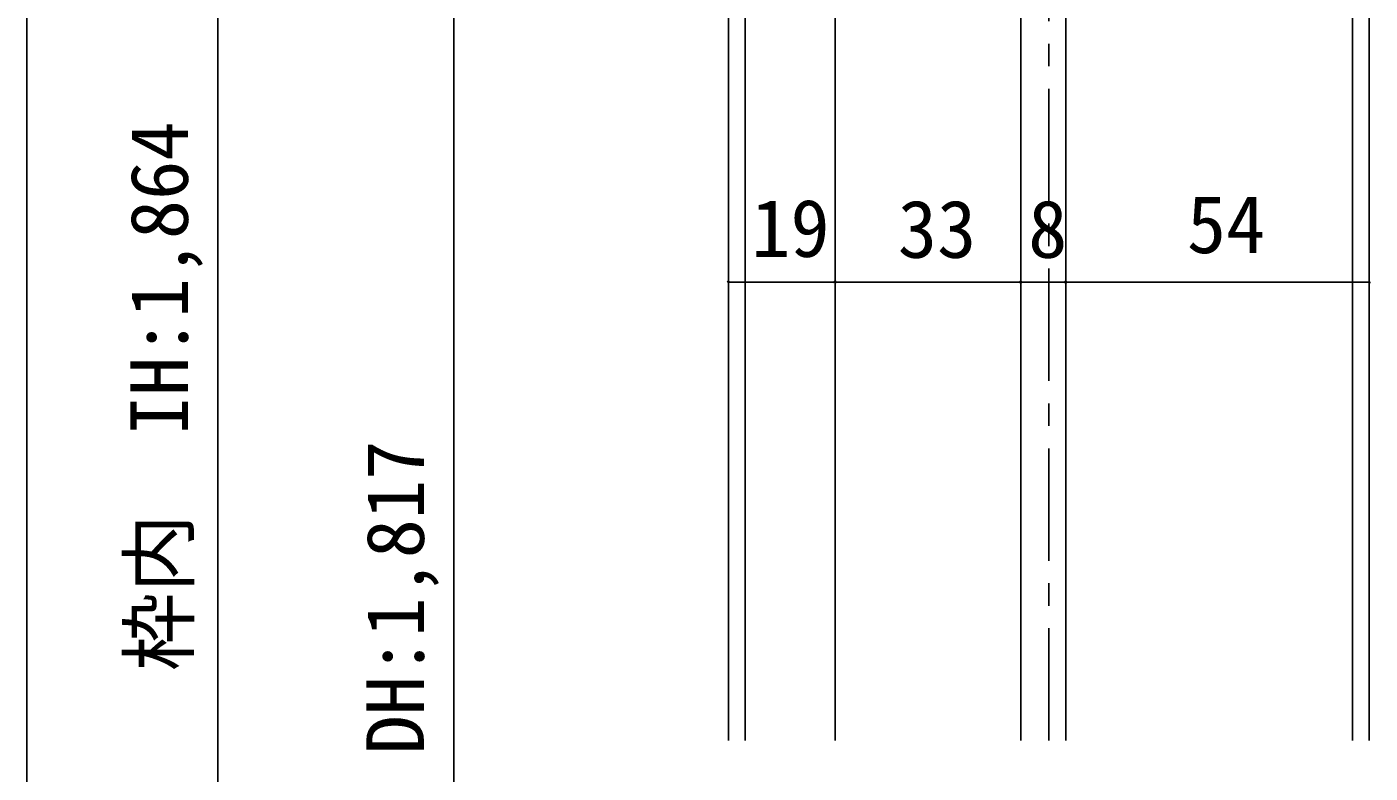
# Model space of a CAD drawing. Units: millimetres, scale not verified. Extents: x -800 to 800, y -554 to 554.
# Drawn here: x -618.1 to -379.2, y 170.9 to 303.7 of the extents above; entities that cross this region are included whole.
import ezdxf
from ezdxf.enums import TextEntityAlignment as Align

# ---------------------------------------------------------------- set-up
doc = ezdxf.new("R2010")
doc.units = ezdxf.units.MM
doc.header["$LTSCALE"] = 4
doc.linetypes.add('CHAIN1', pattern=[8, 5, -1, 1, -1])
doc.layers.add('2-0', color=7, linetype='Continuous', lineweight=25)
doc.styles.add('ＭＳ ゴシック', font='')
doc.styles.get('ＭＳ ゴシック').set_extended_font_data('MS Gothic')

msp = doc.modelspace()

# ---------------------------------------------------------------- linework, layer by layer
at = {"layer": '2-0', "linetype": 'CHAIN1'}
msp.add_line((-436.323, 176.738), (-436.323, 448.38), dxfattribs=at)
at = {"layer": '2-0'}
for p, q in [((-618.104, 445.034), (-618.104, 3.37)), ((-493.323, 445.034), (-493.323, 206.87)), ((-490.323, 445.034), (-490.323, 176.738)), ((-382.323, 445.034), (-382.323, 176.738)), ((-379.323, 445.034), (-379.323, 206.87)), ((-584.129, 409.034), (-584.129, 3.37)), ((-433.323, 409.034), (-433.323, 206.87)), ((-542.141, 375.034), (-542.141, 16.37)), ((-474.323, 375.034), (-474.323, 206.87)), ((-441.323, 375.034), (-441.323, 206.87)), ((-493.323, 284.283), (-493.323, 257.079)), ((-474.323, 284.283), (-474.323, 257.079)), ((-474.323, 284.283), (-474.323, 257.079)), ((-441.323, 284.283), (-441.323, 257.079)), ((-441.323, 284.283), (-441.323, 257.079)), ((-433.323, 284.283), (-433.323, 257.079)), ((-433.323, 269.283), (-433.323, 257.079)), ((-379.323, 269.283), (-379.323, 257.079)), ((-493.479, 258.329), (-493.167, 258.329)), ((-474.323, 258.329), (-493.323, 258.329)), ((-474.167, 258.329), (-474.479, 258.329)), ((-474.479, 258.329), (-474.167, 258.329)), ((-474.323, 258.329), (-441.323, 258.329)), ((-441.167, 258.329), (-441.479, 258.329)), ((-441.479, 258.329), (-441.167, 258.329)), ((-441.323, 258.329), (-433.323, 258.329)), ((-433.167, 258.329), (-433.479, 258.329)), ((-433.479, 258.329), (-433.167, 258.329)), ((-433.323, 258.329), (-379.323, 258.329)), ((-379.167, 258.329), (-379.479, 258.329)), ((-493.323, 206.87), (-493.323, 176.738)), ((-474.323, 206.87), (-474.323, 176.738)), ((-441.323, 206.87), (-441.323, 176.738)), ((-433.323, 206.87), (-433.323, 176.738)), ((-379.323, 206.87), (-379.323, 176.738))]:
    msp.add_line(p, q, dxfattribs=at)
for centre, start, end in [((-493.323, 258.329), 0, 180), ((-474.323, 258.329), 0, 180), ((-474.323, 258.329), 180, 0), ((-441.323, 258.329), 0, 180), ((-441.323, 258.329), 180, 0), ((-433.323, 258.329), 0, 180), ((-433.323, 258.329), 180, 0), ((-379.323, 258.329), 180, 0)]:
    msp.add_arc(centre, 0.156, start, end, dxfattribs=at)

# ---------------------------------------------------------------- texts
at = {"layer": '2-0', "style": 'ＭＳ ゴシック'}
for s, p in [('枠内\u3000IH:1,864', (-586.379, 189.079)), ('DH:1,817', (-544.391, 174.275))]:
    msp.add_text(s, height=10.26, rotation=90, dxfattribs=at).set_placement(p, align=Align.BOTTOM_LEFT)
for s, p in [('19', (-489.262, 259.723)), ('33', (-463.181, 259.564)), ('8', (-440.002, 259.564)), ('54', (-411.762, 260.401))]:
    msp.add_text(s, height=10.26, dxfattribs=at).set_placement(p, align=Align.BOTTOM_LEFT)

doc.saveas('drawing.dxf')
